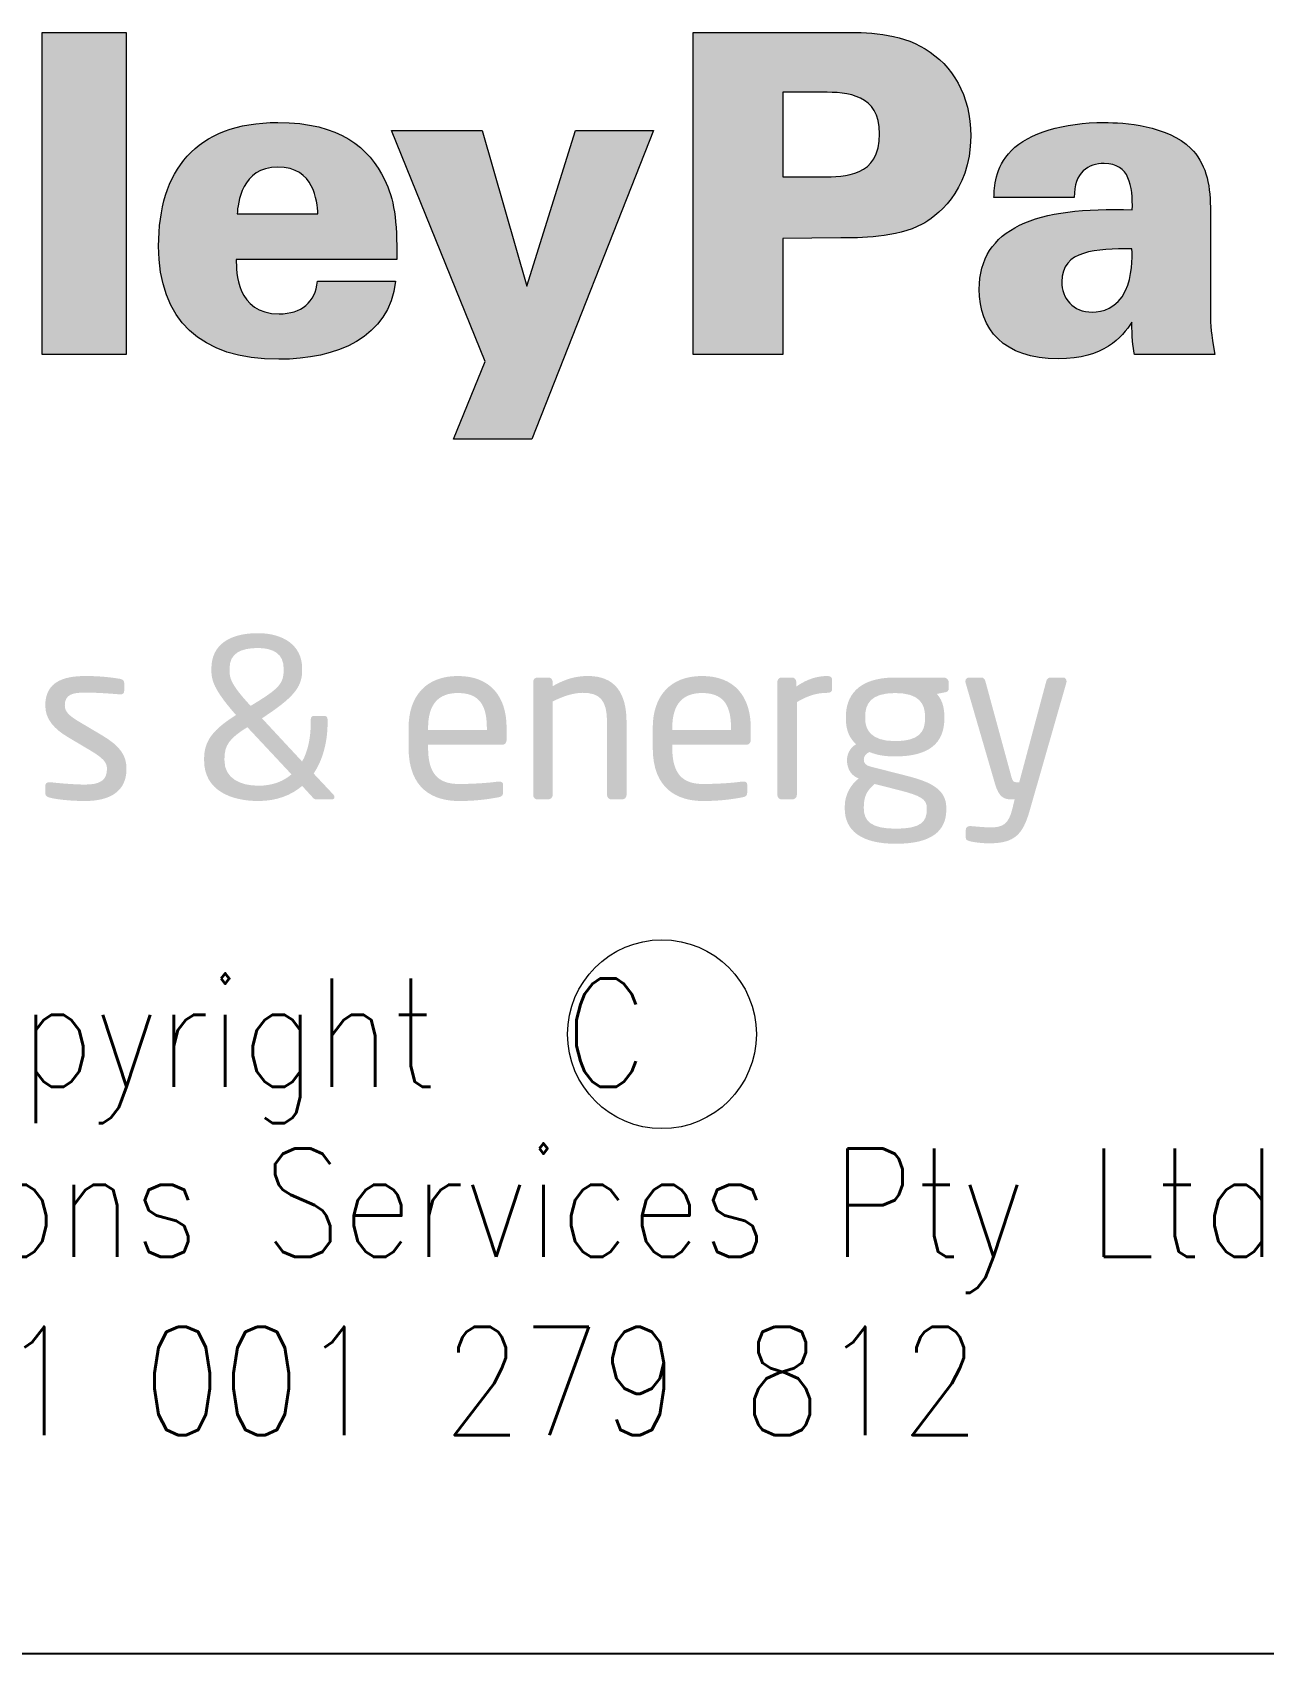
# Model space of a CAD drawing. Header units: millimetres. Extents: x 0 to 810, y -10 to 568.
# Drawn here: x 703.75 to 720.15, y 81 to 102.61 of the extents above; entities that cross this region are included whole.
import ezdxf
from ezdxf.enums import TextEntityAlignment as Align

# ---------------------------------------------------------------- set-up
doc = ezdxf.new("R2010")
doc.units = ezdxf.units.MM
doc.layers.add('DWGLMT', color=6, linetype='Continuous')
doc.styles.add('ROMANS', font='romans.shx', dxfattribs={"height": 0.1})

msp = doc.modelspace()

# ---------------------------------------------------------------- hatches: boundary and pattern name
at = {"linetype": 'Continuous', "lineweight": 0}
for points in [[(703.879, 98.315), (703.879, 102.607), (704.996, 102.607), (704.996, 98.315)], [(709.36, 97.186), (709.782, 98.22), (708.533, 101.299), (709.741, 101.299), (710.335, 99.224), (710.982, 101.299), (712.022, 101.299), (710.4, 97.186)]]:
    msp.add_hatch(color=7, dxfattribs=at).paths.add_polyline_path(points)
h = msp.add_hatch(color=7, dxfattribs=at)
edge = h.paths.add_edge_path()
edge.add_line((712.552, 102.607), (712.552, 98.315))
edge.add_line((712.552, 98.315), (713.746, 98.315))
edge.add_line((713.746, 98.315), (713.746, 99.86))
edge.add_line((713.746, 99.86), (714.519, 99.867))
edge.add_spline(control_points=[(714.519, 99.867), (714.751, 99.867), (715.268, 99.867), (715.601, 100.051), (715.768, 100.14), (716.249, 100.467), (716.249, 101.222), (716.249, 101.781), (716.005, 102.167), (715.642, 102.387), (715.292, 102.607), (714.858, 102.607), (714.525, 102.607)], knot_values=[0, 0, 0, 0, 0.25, 0.25, 0.25, 0.5, 0.5, 0.5, 0.75, 0.75, 0.75, 1, 1, 1, 1], degree=3, periodic=0)
edge.add_line((714.525, 102.607), (712.552, 102.607))
edge = h.paths.add_edge_path(flags=16)
edge.add_line((713.746, 100.681), (713.746, 101.81))
edge.add_line((713.746, 101.81), (714.27, 101.81))
edge.add_spline(control_points=[(714.27, 101.81), (714.615, 101.81), (715.036, 101.781), (715.036, 101.257), (715.036, 100.681), (714.567, 100.681), (714.275, 100.681)], knot_values=[0, 0, 0, 0, 0.5, 0.5, 0.5, 1, 1, 1, 1], degree=3, periodic=0)
edge.add_line((714.275, 100.681), (713.746, 100.681))
h = msp.add_hatch(color=7, dxfattribs=at)
edge = h.paths.add_edge_path()
edge.add_line((706.465, 99.581), (708.605, 99.581))
edge.add_spline(control_points=[(708.605, 99.581), (708.605, 100.104), (708.569, 100.39), (708.439, 100.645), (708.236, 101.067), (707.85, 101.406), (707.018, 101.406), (705.918, 101.406), (705.43, 100.758), (705.43, 99.76), (705.43, 98.773), (705.989, 98.25), (707.03, 98.25), (707.803, 98.25), (708.504, 98.541), (708.587, 99.29)], knot_values=[0, 0, 0, 0, 0.2, 0.2, 0.2, 0.4, 0.4, 0.4, 0.6, 0.6, 0.6, 0.8, 0.8, 0.8, 1, 1, 1, 1], degree=3, periodic=0)
edge.add_line((708.587, 99.29), (707.547, 99.29))
edge.add_spline(control_points=[(707.547, 99.29), (707.517, 99.011), (707.333, 98.856), (707.035, 98.856), (706.465, 98.856), (706.465, 99.421), (706.465, 99.581)], knot_values=[0, 0, 0, 0, 0.5, 0.5, 0.5, 1, 1, 1, 1], degree=3, periodic=0)
edge = h.paths.add_edge_path(flags=16)
edge.add_line((707.553, 100.187), (706.476, 100.187))
edge.add_spline(control_points=[(706.476, 100.187), (706.489, 100.33), (706.53, 100.811), (707.018, 100.811), (707.505, 100.811), (707.541, 100.36), (707.553, 100.187)], knot_values=[0, 0, 0, 0, 0.5, 0.5, 0.5, 1, 1, 1, 1], degree=3, periodic=0)
h = msp.add_hatch(color=7, dxfattribs=at)
edge = h.paths.add_edge_path()
edge.add_line((718.432, 98.315), (719.502, 98.315))
edge.add_spline(control_points=[(719.502, 98.315), (719.449, 98.612), (719.442, 98.672), (719.442, 98.885)], knot_values=[0, 0, 0, 0, 1, 1, 1, 1], degree=3, periodic=0)
edge.add_line((719.442, 98.885), (719.442, 100.277))
edge.add_spline(control_points=[(719.442, 100.277), (719.442, 100.598), (719.371, 100.877), (719.181, 101.061), (718.866, 101.37), (718.295, 101.406), (718.028, 101.406), (717.487, 101.406), (717.022, 101.269), (716.791, 101.032), (716.565, 100.8), (716.565, 100.544), (716.559, 100.407)], knot_values=[0, 0, 0, 0, 0.25, 0.25, 0.25, 0.5, 0.5, 0.5, 0.75, 0.75, 0.75, 1, 1, 1, 1], degree=3, periodic=0)
edge.add_line((716.559, 100.407), (717.629, 100.407))
edge.add_spline(control_points=[(717.629, 100.407), (717.624, 100.746), (717.82, 100.859), (718.028, 100.859), (718.366, 100.859), (718.408, 100.562), (718.402, 100.241)], knot_values=[0, 0, 0, 0, 0.5, 0.5, 0.5, 1, 1, 1, 1], degree=3, periodic=0)
edge.add_spline(control_points=[(718.402, 100.241), (717.118, 100.294), (716.363, 99.997), (716.363, 99.183), (716.363, 98.654), (716.684, 98.256), (717.415, 98.256), (718.028, 98.256), (718.259, 98.541), (718.397, 98.743)], knot_values=[0, 0, 0, 0, 0.333333, 0.333333, 0.333333, 0.666667, 0.666667, 0.666667, 1, 1, 1, 1], degree=3, periodic=0)
edge.add_spline(control_points=[(718.397, 98.743), (718.397, 98.552), (718.408, 98.422), (718.432, 98.315)], knot_values=[0, 0, 0, 0, 1, 1, 1, 1], degree=3, periodic=0)
edge = h.paths.add_edge_path(flags=16)
edge.add_spline(control_points=[(717.463, 99.284), (717.463, 99.712), (717.92, 99.718), (718.397, 99.724)], knot_values=[0, 0, 0, 0, 1, 1, 1, 1], degree=3, periodic=0)
edge.add_spline(control_points=[(718.397, 99.724), (718.402, 99.599), (718.402, 99.355), (718.313, 99.165), (718.201, 98.927), (717.992, 98.879), (717.873, 98.879), (717.606, 98.879), (717.463, 99.064), (717.463, 99.284)], knot_values=[0, 0, 0, 0, 0.333333, 0.333333, 0.333333, 0.666667, 0.666667, 0.666667, 1, 1, 1, 1], degree=3, periodic=0)
h = msp.add_hatch(color=1, dxfattribs=at)
edge = h.paths.add_edge_path()
edge.add_line((706.807, 93.465), (706.89, 93.521))
edge.add_spline(control_points=[(706.89, 93.521), (707.262, 93.772), (707.342, 93.908), (707.342, 94.106)], knot_values=[0, 0, 0, 0, 1, 1, 1, 1], degree=3, periodic=0)
edge.add_line((707.342, 94.106), (707.342, 94.13))
edge.add_spline(control_points=[(707.342, 94.13), (707.342, 94.443), (707.082, 94.6), (706.754, 94.6)], knot_values=[0, 0, 0, 0, 1, 1, 1, 1], degree=3, periodic=0)
edge.add_spline(control_points=[(706.754, 94.6), (706.373, 94.6), (706.133, 94.443), (706.133, 94.13)], knot_values=[0, 0, 0, 0, 1, 1, 1, 1], degree=3, periodic=0)
edge.add_line((706.133, 94.13), (706.133, 94.106))
edge.add_spline(control_points=[(706.133, 94.106), (706.133, 93.976), (706.163, 93.852), (706.44, 93.533)], knot_values=[0, 0, 0, 0, 1, 1, 1, 1], degree=3, periodic=0)
edge.add_line((706.44, 93.533), (706.461, 93.509))
edge.add_spline(control_points=[(706.461, 93.509), (706.163, 93.32), (706.036, 93.172), (706.036, 92.927)], knot_values=[0, 0, 0, 0, 1, 1, 1, 1], degree=3, periodic=0)
edge.add_line((706.036, 92.927), (706.036, 92.904))
edge.add_spline(control_points=[(706.036, 92.904), (706.036, 92.502), (706.399, 92.363), (706.759, 92.363)], knot_values=[0, 0, 0, 0, 1, 1, 1, 1], degree=3, periodic=0)
edge.add_spline(control_points=[(706.759, 92.363), (707.002, 92.363), (707.197, 92.44), (707.342, 92.564)], knot_values=[0, 0, 0, 0, 1, 1, 1, 1], degree=3, periodic=0)
edge.add_line((707.342, 92.564), (707.489, 92.404))
edge.add_spline(control_points=[(707.489, 92.404), (707.501, 92.392), (707.51, 92.384), (707.537, 92.384)], knot_values=[0, 0, 0, 0, 1, 1, 1, 1], degree=3, periodic=0)
edge.add_line((707.537, 92.384), (707.74, 92.384))
edge.add_spline(control_points=[(707.74, 92.384), (707.755, 92.384), (707.773, 92.395), (707.773, 92.416)], knot_values=[0, 0, 0, 0, 1, 1, 1, 1], degree=3, periodic=0)
edge.add_spline(control_points=[(707.773, 92.416), (707.773, 92.425), (707.77, 92.437), (707.758, 92.449)], knot_values=[0, 0, 0, 0, 1, 1, 1, 1], degree=3, periodic=0)
edge.add_line((707.758, 92.449), (707.495, 92.729))
edge.add_spline(control_points=[(707.495, 92.729), (707.619, 92.913), (707.681, 93.152), (707.681, 93.409)], knot_values=[0, 0, 0, 0, 1, 1, 1, 1], degree=3, periodic=0)
edge.add_line((707.681, 93.409), (707.681, 93.45))
edge.add_spline(control_points=[(707.681, 93.45), (707.681, 93.483), (707.664, 93.498), (707.631, 93.498)], knot_values=[0, 0, 0, 0, 1, 1, 1, 1], degree=3, periodic=0)
edge.add_line((707.631, 93.498), (707.504, 93.498))
edge.add_spline(control_points=[(707.504, 93.498), (707.472, 93.498), (707.457, 93.483), (707.457, 93.45)], knot_values=[0, 0, 0, 0, 1, 1, 1, 1], degree=3, periodic=0)
edge.add_line((707.457, 93.45), (707.457, 93.409))
edge.add_spline(control_points=[(707.457, 93.409), (707.457, 93.214), (707.421, 93.031), (707.342, 92.889)], knot_values=[0, 0, 0, 0, 1, 1, 1, 1], degree=3, periodic=0)
edge.add_line((707.342, 92.889), (706.807, 93.465))
edge = h.paths.add_edge_path(flags=16)
edge.add_line((707.096, 94.13), (707.096, 94.106))
edge.add_spline(control_points=[(707.096, 94.106), (707.096, 93.944), (707.043, 93.87), (706.757, 93.693)], knot_values=[0, 0, 0, 0, 1, 1, 1, 1], degree=3, periodic=0)
edge.add_line((706.757, 93.693), (706.656, 93.631))
edge.add_line((706.656, 93.631), (706.626, 93.663))
edge.add_spline(control_points=[(706.626, 93.663), (706.39, 93.923), (706.375, 94.003), (706.375, 94.106)], knot_values=[0, 0, 0, 0, 1, 1, 1, 1], degree=3, periodic=0)
edge.add_line((706.375, 94.106), (706.375, 94.13))
edge.add_spline(control_points=[(706.375, 94.13), (706.375, 94.334), (706.529, 94.402), (706.754, 94.402)], knot_values=[0, 0, 0, 0, 1, 1, 1, 1], degree=3, periodic=0)
edge.add_spline(control_points=[(706.754, 94.402), (706.957, 94.402), (707.096, 94.325), (707.096, 94.13)], knot_values=[0, 0, 0, 0, 1, 1, 1, 1], degree=3, periodic=0)
edge = h.paths.add_edge_path(flags=16)
edge.add_spline(control_points=[(706.307, 92.927), (706.307, 93.108), (706.375, 93.199), (706.612, 93.347)], knot_values=[0, 0, 0, 0, 1, 1, 1, 1], degree=3, periodic=0)
edge.add_line((706.612, 93.347), (707.2, 92.718))
edge.add_spline(control_points=[(707.2, 92.718), (707.093, 92.626), (706.949, 92.567), (706.759, 92.567)], knot_values=[0, 0, 0, 0, 1, 1, 1, 1], degree=3, periodic=0)
edge.add_spline(control_points=[(706.759, 92.567), (706.52, 92.567), (706.307, 92.664), (706.307, 92.904)], knot_values=[0, 0, 0, 0, 1, 1, 1, 1], degree=3, periodic=0)
edge.add_line((706.307, 92.904), (706.307, 92.927))
h = msp.add_hatch(color=1, dxfattribs=at)
edge = h.paths.add_edge_path(flags=16)
edge.add_spline(control_points=[(704.384, 93.412), (704.248, 93.492), (704.18, 93.548), (704.18, 93.636)], knot_values=[0, 0, 0, 0, 1, 1, 1, 1], degree=3, periodic=0)
edge.add_spline(control_points=[(704.18, 93.636), (704.18, 93.787), (704.289, 93.808), (704.455, 93.808)], knot_values=[0, 0, 0, 0, 1, 1, 1, 1], degree=3, periodic=0)
edge.add_spline(control_points=[(704.455, 93.808), (704.62, 93.808), (704.81, 93.793), (704.913, 93.784)], knot_values=[0, 0, 0, 0, 1, 1, 1, 1], degree=3, periodic=0)
edge.add_line((704.913, 93.784), (704.922, 93.784))
edge.add_spline(control_points=[(704.922, 93.784), (704.951, 93.784), (704.972, 93.799), (704.972, 93.834)], knot_values=[0, 0, 0, 0, 1, 1, 1, 1], degree=3, periodic=0)
edge.add_line((704.972, 93.834), (704.972, 93.932))
edge.add_spline(control_points=[(704.972, 93.932), (704.972, 93.964), (704.954, 93.985), (704.916, 93.991)], knot_values=[0, 0, 0, 0, 1, 1, 1, 1], degree=3, periodic=0)
edge.add_spline(control_points=[(704.916, 93.991), (704.777, 94.015), (704.62, 94.029), (704.455, 94.029)], knot_values=[0, 0, 0, 0, 1, 1, 1, 1], degree=3, periodic=0)
edge.add_spline(control_points=[(704.455, 94.029), (704.151, 94.029), (703.92, 93.944), (703.92, 93.636)], knot_values=[0, 0, 0, 0, 1, 1, 1, 1], degree=3, periodic=0)
edge.add_spline(control_points=[(703.92, 93.636), (703.92, 93.45), (704.041, 93.323), (704.222, 93.214)], knot_values=[0, 0, 0, 0, 1, 1, 1, 1], degree=3, periodic=0)
edge.add_line((704.222, 93.214), (704.52, 93.037))
edge.add_spline(control_points=[(704.52, 93.037), (704.688, 92.936), (704.742, 92.88), (704.742, 92.791)], knot_values=[0, 0, 0, 0, 1, 1, 1, 1], degree=3, periodic=0)
edge.add_spline(control_points=[(704.742, 92.791), (704.742, 92.632), (704.641, 92.582), (704.449, 92.582)], knot_values=[0, 0, 0, 0, 1, 1, 1, 1], degree=3, periodic=0)
edge.add_spline(control_points=[(704.449, 92.582), (704.343, 92.582), (704.127, 92.596), (703.985, 92.614)], knot_values=[0, 0, 0, 0, 1, 1, 1, 1], degree=3, periodic=0)
edge.add_line((703.985, 92.614), (703.973, 92.614))
edge.add_spline(control_points=[(703.973, 92.614), (703.944, 92.614), (703.92, 92.596), (703.92, 92.57)], knot_values=[0, 0, 0, 0, 1, 1, 1, 1], degree=3, periodic=0)
edge.add_line((703.92, 92.57), (703.92, 92.466))
edge.add_spline(control_points=[(703.92, 92.466), (703.92, 92.434), (703.944, 92.416), (703.982, 92.407)], knot_values=[0, 0, 0, 0, 1, 1, 1, 1], degree=3, periodic=0)
edge.add_spline(control_points=[(703.982, 92.407), (704.127, 92.372), (704.34, 92.363), (704.449, 92.363)], knot_values=[0, 0, 0, 0, 1, 1, 1, 1], degree=3, periodic=0)
edge.add_spline(control_points=[(704.449, 92.363), (704.78, 92.363), (705.002, 92.49), (705.002, 92.791)], knot_values=[0, 0, 0, 0, 1, 1, 1, 1], degree=3, periodic=0)
edge.add_spline(control_points=[(705.002, 92.791), (705.002, 92.966), (704.922, 93.093), (704.677, 93.238)], knot_values=[0, 0, 0, 0, 1, 1, 1, 1], degree=3, periodic=0)
edge.add_line((704.677, 93.238), (704.384, 93.412))
h = msp.add_hatch(color=1, dxfattribs=at)
edge = h.paths.add_edge_path()
edge.add_line((710.066, 93.178), (710.066, 93.338))
edge.add_spline(control_points=[(710.066, 93.338), (710.066, 93.758), (709.847, 94.029), (709.416, 94.029)], knot_values=[0, 0, 0, 0, 1, 1, 1, 1], degree=3, periodic=0)
edge.add_spline(control_points=[(709.416, 94.029), (708.993, 94.029), (708.76, 93.761), (708.76, 93.338)], knot_values=[0, 0, 0, 0, 1, 1, 1, 1], degree=3, periodic=0)
edge.add_line((708.76, 93.338), (708.76, 93.072))
edge.add_spline(control_points=[(708.76, 93.072), (708.76, 92.522), (709.091, 92.363), (709.431, 92.363)], knot_values=[0, 0, 0, 0, 1, 1, 1, 1], degree=3, periodic=0)
edge.add_spline(control_points=[(709.431, 92.363), (709.628, 92.363), (709.791, 92.381), (709.959, 92.413)], knot_values=[0, 0, 0, 0, 1, 1, 1, 1], degree=3, periodic=0)
edge.add_spline(control_points=[(709.959, 92.413), (710.007, 92.422), (710.019, 92.443), (710.019, 92.481)], knot_values=[0, 0, 0, 0, 1, 1, 1, 1], degree=3, periodic=0)
edge.add_line((710.019, 92.481), (710.019, 92.582))
edge.add_spline(control_points=[(710.019, 92.582), (710.019, 92.611), (709.995, 92.623), (709.971, 92.623)], knot_values=[0, 0, 0, 0, 1, 1, 1, 1], degree=3, periodic=0)
edge.add_line((709.971, 92.623), (709.956, 92.623))
edge.add_spline(control_points=[(709.956, 92.623), (709.82, 92.602), (709.602, 92.59), (709.431, 92.59)], knot_values=[0, 0, 0, 0, 1, 1, 1, 1], degree=3, periodic=0)
edge.add_spline(control_points=[(709.431, 92.59), (709.159, 92.59), (709.02, 92.721), (709.02, 93.072)], knot_values=[0, 0, 0, 0, 1, 1, 1, 1], degree=3, periodic=0)
edge.add_line((709.02, 93.072), (709.02, 93.113))
edge.add_line((709.02, 93.113), (710.01, 93.113))
edge.add_spline(control_points=[(710.01, 93.113), (710.045, 93.113), (710.066, 93.14), (710.066, 93.178)], knot_values=[0, 0, 0, 0, 1, 1, 1, 1], degree=3, periodic=0)
edge = h.paths.add_edge_path(flags=16)
edge.add_line((709.803, 93.338), (709.803, 93.311))
edge.add_line((709.803, 93.311), (709.02, 93.311))
edge.add_line((709.02, 93.311), (709.02, 93.338))
edge.add_spline(control_points=[(709.02, 93.338), (709.02, 93.657), (709.162, 93.802), (709.416, 93.802)], knot_values=[0, 0, 0, 0, 1, 1, 1, 1], degree=3, periodic=0)
edge.add_spline(control_points=[(709.416, 93.802), (709.676, 93.802), (709.803, 93.672), (709.803, 93.338)], knot_values=[0, 0, 0, 0, 1, 1, 1, 1], degree=3, periodic=0)
h = msp.add_hatch(color=1, dxfattribs=at)
edge = h.paths.add_edge_path(flags=16)
edge.add_line((710.68, 92.443), (710.68, 93.69))
edge.add_spline(control_points=[(710.68, 93.69), (710.816, 93.758), (710.955, 93.805), (711.079, 93.805)], knot_values=[0, 0, 0, 0, 1, 1, 1, 1], degree=3, periodic=0)
edge.add_spline(control_points=[(711.079, 93.805), (711.304, 93.805), (711.404, 93.713), (711.404, 93.415)], knot_values=[0, 0, 0, 0, 1, 1, 1, 1], degree=3, periodic=0)
edge.add_line((711.404, 93.415), (711.404, 92.443))
edge.add_spline(control_points=[(711.404, 92.443), (711.404, 92.41), (711.431, 92.384), (711.463, 92.384)], knot_values=[0, 0, 0, 0, 1, 1, 1, 1], degree=3, periodic=0)
edge.add_line((711.463, 92.384), (711.605, 92.384))
edge.add_spline(control_points=[(711.605, 92.384), (711.638, 92.384), (711.664, 92.41), (711.664, 92.443)], knot_values=[0, 0, 0, 0, 1, 1, 1, 1], degree=3, periodic=0)
edge.add_line((711.664, 92.443), (711.664, 93.415))
edge.add_spline(control_points=[(711.664, 93.415), (711.664, 93.808), (711.505, 94.029), (711.15, 94.029)], knot_values=[0, 0, 0, 0, 1, 1, 1, 1], degree=3, periodic=0)
edge.add_spline(control_points=[(711.15, 94.029), (710.976, 94.029), (710.843, 93.985), (710.68, 93.894)], knot_values=[0, 0, 0, 0, 1, 1, 1, 1], degree=3, periodic=0)
edge.add_line((710.68, 93.894), (710.68, 93.95))
edge.add_spline(control_points=[(710.68, 93.95), (710.68, 93.982), (710.657, 94.009), (710.624, 94.009)], knot_values=[0, 0, 0, 0, 1, 1, 1, 1], degree=3, periodic=0)
edge.add_line((710.624, 94.009), (710.476, 94.009))
edge.add_spline(control_points=[(710.476, 94.009), (710.444, 94.009), (710.42, 93.982), (710.42, 93.95)], knot_values=[0, 0, 0, 0, 1, 1, 1, 1], degree=3, periodic=0)
edge.add_line((710.42, 93.95), (710.42, 92.443))
edge.add_spline(control_points=[(710.42, 92.443), (710.42, 92.41), (710.447, 92.384), (710.476, 92.384)], knot_values=[0, 0, 0, 0, 1, 1, 1, 1], degree=3, periodic=0)
edge.add_line((710.476, 92.384), (710.621, 92.384))
edge.add_spline(control_points=[(710.621, 92.384), (710.654, 92.384), (710.68, 92.413), (710.68, 92.443)], knot_values=[0, 0, 0, 0, 1, 1, 1, 1], degree=3, periodic=0)
h = msp.add_hatch(color=1, dxfattribs=at)
edge = h.paths.add_edge_path()
edge.add_line((713.319, 93.178), (713.319, 93.338))
edge.add_spline(control_points=[(713.319, 93.338), (713.319, 93.758), (713.1, 94.029), (712.669, 94.029)], knot_values=[0, 0, 0, 0, 1, 1, 1, 1], degree=3, periodic=0)
edge.add_spline(control_points=[(712.669, 94.029), (712.246, 94.029), (712.013, 93.761), (712.013, 93.338)], knot_values=[0, 0, 0, 0, 1, 1, 1, 1], degree=3, periodic=0)
edge.add_line((712.013, 93.338), (712.013, 93.072))
edge.add_spline(control_points=[(712.013, 93.072), (712.013, 92.522), (712.344, 92.363), (712.684, 92.363)], knot_values=[0, 0, 0, 0, 1, 1, 1, 1], degree=3, periodic=0)
edge.add_spline(control_points=[(712.684, 92.363), (712.881, 92.363), (713.044, 92.381), (713.213, 92.413)], knot_values=[0, 0, 0, 0, 1, 1, 1, 1], degree=3, periodic=0)
edge.add_spline(control_points=[(713.213, 92.413), (713.26, 92.422), (713.272, 92.443), (713.272, 92.481)], knot_values=[0, 0, 0, 0, 1, 1, 1, 1], degree=3, periodic=0)
edge.add_line((713.272, 92.481), (713.272, 92.582))
edge.add_spline(control_points=[(713.272, 92.582), (713.272, 92.611), (713.248, 92.623), (713.224, 92.623)], knot_values=[0, 0, 0, 0, 1, 1, 1, 1], degree=3, periodic=0)
edge.add_line((713.224, 92.623), (713.209, 92.623))
edge.add_spline(control_points=[(713.209, 92.623), (713.074, 92.602), (712.855, 92.59), (712.684, 92.59)], knot_values=[0, 0, 0, 0, 1, 1, 1, 1], degree=3, periodic=0)
edge.add_spline(control_points=[(712.684, 92.59), (712.412, 92.59), (712.273, 92.721), (712.273, 93.072)], knot_values=[0, 0, 0, 0, 1, 1, 1, 1], degree=3, periodic=0)
edge.add_line((712.273, 93.072), (712.273, 93.113))
edge.add_line((712.273, 93.113), (713.263, 93.113))
edge.add_spline(control_points=[(713.263, 93.113), (713.298, 93.113), (713.319, 93.14), (713.319, 93.178)], knot_values=[0, 0, 0, 0, 1, 1, 1, 1], degree=3, periodic=0)
edge = h.paths.add_edge_path(flags=16)
edge.add_spline(control_points=[(712.273, 93.338), (712.273, 93.657), (712.415, 93.802), (712.669, 93.802)], knot_values=[0, 0, 0, 0, 1, 1, 1, 1], degree=3, periodic=0)
edge.add_spline(control_points=[(712.669, 93.802), (712.929, 93.802), (713.056, 93.672), (713.056, 93.338)], knot_values=[0, 0, 0, 0, 1, 1, 1, 1], degree=3, periodic=0)
edge.add_line((713.056, 93.338), (713.056, 93.311))
edge.add_line((713.056, 93.311), (712.273, 93.311))
edge.add_line((712.273, 93.311), (712.273, 93.338))
h = msp.add_hatch(color=1, dxfattribs=at)
edge = h.paths.add_edge_path(flags=16)
edge.add_line((714.403, 93.855), (714.403, 93.976))
edge.add_spline(control_points=[(714.403, 93.976), (714.403, 94.012), (714.382, 94.029), (714.341, 94.029)], knot_values=[0, 0, 0, 0, 1, 1, 1, 1], degree=3, periodic=0)
edge.add_spline(control_points=[(714.341, 94.029), (714.208, 94.029), (714.072, 93.991), (713.925, 93.888)], knot_values=[0, 0, 0, 0, 1, 1, 1, 1], degree=3, periodic=0)
edge.add_line((713.925, 93.888), (713.925, 93.95))
edge.add_spline(control_points=[(713.925, 93.95), (713.925, 93.982), (713.901, 94.009), (713.868, 94.009)], knot_values=[0, 0, 0, 0, 1, 1, 1, 1], degree=3, periodic=0)
edge.add_line((713.868, 94.009), (713.73, 94.009))
edge.add_spline(control_points=[(713.73, 94.009), (713.697, 94.009), (713.673, 93.982), (713.673, 93.95)], knot_values=[0, 0, 0, 0, 1, 1, 1, 1], degree=3, periodic=0)
edge.add_line((713.673, 93.95), (713.673, 92.443))
edge.add_spline(control_points=[(713.673, 92.443), (713.673, 92.41), (713.7, 92.384), (713.73, 92.384)], knot_values=[0, 0, 0, 0, 1, 1, 1, 1], degree=3, periodic=0)
edge.add_line((713.73, 92.384), (713.874, 92.384))
edge.add_spline(control_points=[(713.874, 92.384), (713.907, 92.384), (713.933, 92.413), (713.933, 92.443)], knot_values=[0, 0, 0, 0, 1, 1, 1, 1], degree=3, periodic=0)
edge.add_line((713.933, 92.443), (713.933, 93.681))
edge.add_spline(control_points=[(713.933, 93.681), (714.081, 93.769), (714.205, 93.805), (714.341, 93.805)], knot_values=[0, 0, 0, 0, 1, 1, 1, 1], degree=3, periodic=0)
edge.add_spline(control_points=[(714.341, 93.805), (714.382, 93.805), (714.403, 93.823), (714.403, 93.855)], knot_values=[0, 0, 0, 0, 1, 1, 1, 1], degree=3, periodic=0)
h = msp.add_hatch(color=1, dxfattribs=at)
edge = h.paths.add_edge_path()
edge.add_spline(control_points=[(715.242, 92.957), (715.697, 92.957), (715.898, 93.137), (715.898, 93.462)], knot_values=[0, 0, 0, 0, 1, 1, 1, 1], degree=3, periodic=0)
edge.add_line((715.898, 93.462), (715.898, 93.486))
edge.add_spline(control_points=[(715.898, 93.486), (715.898, 93.645), (715.85, 93.734), (715.797, 93.79)], knot_values=[0, 0, 0, 0, 1, 1, 1, 1], degree=3, periodic=0)
edge.add_line((715.797, 93.79), (715.904, 93.811))
edge.add_spline(control_points=[(715.904, 93.811), (715.936, 93.817), (715.957, 93.828), (715.957, 93.867)], knot_values=[0, 0, 0, 0, 1, 1, 1, 1], degree=3, periodic=0)
edge.add_line((715.957, 93.867), (715.957, 93.944))
edge.add_spline(control_points=[(715.957, 93.944), (715.957, 93.979), (715.924, 94.009), (715.889, 94.009)], knot_values=[0, 0, 0, 0, 1, 1, 1, 1], degree=3, periodic=0)
edge.add_line((715.889, 94.009), (715.242, 94.009))
edge.add_spline(control_points=[(715.242, 94.009), (714.733, 94.009), (714.586, 93.749), (714.586, 93.486)], knot_values=[0, 0, 0, 0, 1, 1, 1, 1], degree=3, periodic=0)
edge.add_line((714.586, 93.486), (714.586, 93.462))
edge.add_spline(control_points=[(714.586, 93.462), (714.586, 93.311), (714.63, 93.205), (714.722, 93.119)], knot_values=[0, 0, 0, 0, 1, 1, 1, 1], degree=3, periodic=0)
edge.add_spline(control_points=[(714.722, 93.119), (714.639, 93.072), (714.601, 92.986), (714.601, 92.907)], knot_values=[0, 0, 0, 0, 1, 1, 1, 1], degree=3, periodic=0)
edge.add_line((714.601, 92.907), (714.601, 92.904))
edge.add_spline(control_points=[(714.601, 92.904), (714.601, 92.812), (714.642, 92.715), (714.736, 92.673)], knot_values=[0, 0, 0, 0, 1, 1, 1, 1], degree=3, periodic=0)
edge.add_line((714.736, 92.673), (714.757, 92.664))
edge.add_spline(control_points=[(714.757, 92.664), (714.66, 92.59), (714.571, 92.454), (714.571, 92.289)], knot_values=[0, 0, 0, 0, 1, 1, 1, 1], degree=3, periodic=0)
edge.add_line((714.571, 92.289), (714.571, 92.263))
edge.add_spline(control_points=[(714.571, 92.263), (714.571, 91.973), (714.784, 91.793), (715.251, 91.793)], knot_values=[0, 0, 0, 0, 1, 1, 1, 1], degree=3, periodic=0)
edge.add_spline(control_points=[(715.251, 91.793), (715.735, 91.793), (715.924, 91.967), (715.924, 92.251)], knot_values=[0, 0, 0, 0, 1, 1, 1, 1], degree=3, periodic=0)
edge.add_line((715.924, 92.251), (715.924, 92.274))
edge.add_spline(control_points=[(715.924, 92.274), (715.924, 92.552), (715.647, 92.635), (715.357, 92.709)], knot_values=[0, 0, 0, 0, 1, 1, 1, 1], degree=3, periodic=0)
edge.add_line((715.357, 92.709), (714.917, 92.821))
edge.add_spline(control_points=[(714.917, 92.821), (714.849, 92.839), (714.825, 92.865), (714.825, 92.916)], knot_values=[0, 0, 0, 0, 1, 1, 1, 1], degree=3, periodic=0)
edge.add_spline(control_points=[(714.825, 92.916), (714.825, 92.96), (714.849, 92.992), (714.899, 93.016)], knot_values=[0, 0, 0, 0, 1, 1, 1, 1], degree=3, periodic=0)
edge.add_spline(control_points=[(714.899, 93.016), (714.985, 92.981), (715.085, 92.957), (715.242, 92.957)], knot_values=[0, 0, 0, 0, 1, 1, 1, 1], degree=3, periodic=0)
edge = h.paths.add_edge_path(flags=16)
edge.add_line((715.641, 93.486), (715.641, 93.462))
edge.add_spline(control_points=[(715.641, 93.462), (715.641, 93.285), (715.561, 93.161), (715.242, 93.161)], knot_values=[0, 0, 0, 0, 1, 1, 1, 1], degree=3, periodic=0)
edge.add_spline(control_points=[(715.242, 93.161), (714.902, 93.161), (714.843, 93.332), (714.843, 93.462)], knot_values=[0, 0, 0, 0, 1, 1, 1, 1], degree=3, periodic=0)
edge.add_line((714.843, 93.462), (714.843, 93.486))
edge.add_spline(control_points=[(714.843, 93.486), (714.843, 93.651), (714.911, 93.802), (715.242, 93.802)], knot_values=[0, 0, 0, 0, 1, 1, 1, 1], degree=3, periodic=0)
edge.add_spline(control_points=[(715.242, 93.802), (715.561, 93.802), (715.641, 93.663), (715.641, 93.486)], knot_values=[0, 0, 0, 0, 1, 1, 1, 1], degree=3, periodic=0)
edge = h.paths.add_edge_path(flags=16)
edge.add_line((714.97, 92.59), (715.304, 92.505))
edge.add_spline(control_points=[(715.304, 92.505), (715.57, 92.437), (715.664, 92.39), (715.664, 92.274)], knot_values=[0, 0, 0, 0, 1, 1, 1, 1], degree=3, periodic=0)
edge.add_line((715.664, 92.274), (715.664, 92.251))
edge.add_spline(control_points=[(715.664, 92.251), (715.664, 92.088), (715.587, 91.994), (715.251, 91.994)], knot_values=[0, 0, 0, 0, 1, 1, 1, 1], degree=3, periodic=0)
edge.add_spline(control_points=[(715.251, 91.994), (714.923, 91.994), (714.825, 92.097), (714.825, 92.263)], knot_values=[0, 0, 0, 0, 1, 1, 1, 1], degree=3, periodic=0)
edge.add_line((714.825, 92.263), (714.825, 92.289))
edge.add_spline(control_points=[(714.825, 92.289), (714.825, 92.443), (714.884, 92.517), (714.97, 92.59)], knot_values=[0, 0, 0, 0, 1, 1, 1, 1], degree=3, periodic=0)
h = msp.add_hatch(color=1, dxfattribs=at)
edge = h.paths.add_edge_path(flags=16)
edge.add_line((717.035, 92.236), (717.523, 93.938))
edge.add_spline(control_points=[(717.523, 93.938), (717.526, 93.944), (717.526, 93.953), (717.526, 93.958)], knot_values=[0, 0, 0, 0, 1, 1, 1, 1], degree=3, periodic=0)
edge.add_spline(control_points=[(717.526, 93.958), (717.526, 93.988), (717.508, 94.009), (717.478, 94.009)], knot_values=[0, 0, 0, 0, 1, 1, 1, 1], degree=3, periodic=0)
edge.add_line((717.478, 94.009), (717.313, 94.009))
edge.add_spline(control_points=[(717.313, 94.009), (717.286, 94.009), (717.263, 93.988), (717.257, 93.964)], knot_values=[0, 0, 0, 0, 1, 1, 1, 1], degree=3, periodic=0)
edge.add_line((717.257, 93.964), (716.896, 92.614))
edge.add_line((716.896, 92.614), (716.849, 92.614))
edge.add_spline(control_points=[(716.849, 92.614), (716.828, 92.614), (716.808, 92.62), (716.793, 92.679)], knot_values=[0, 0, 0, 0, 1, 1, 1, 1], degree=3, periodic=0)
edge.add_line((716.793, 92.679), (716.444, 93.961))
edge.add_spline(control_points=[(716.444, 93.961), (716.438, 93.985), (716.418, 94.009), (716.394, 94.009)], knot_values=[0, 0, 0, 0, 1, 1, 1, 1], degree=3, periodic=0)
edge.add_line((716.394, 94.009), (716.232, 94.009))
edge.add_spline(control_points=[(716.232, 94.009), (716.196, 94.009), (716.178, 93.988), (716.178, 93.958)], knot_values=[0, 0, 0, 0, 1, 1, 1, 1], degree=3, periodic=0)
edge.add_spline(control_points=[(716.178, 93.958), (716.178, 93.953), (716.178, 93.944), (716.181, 93.938)], knot_values=[0, 0, 0, 0, 1, 1, 1, 1], degree=3, periodic=0)
edge.add_line((716.181, 93.938), (716.574, 92.588))
edge.add_spline(control_points=[(716.574, 92.588), (716.627, 92.404), (716.704, 92.384), (716.793, 92.384)], knot_values=[0, 0, 0, 0, 1, 1, 1, 1], degree=3, periodic=0)
edge.add_line((716.793, 92.384), (716.834, 92.384))
edge.add_line((716.834, 92.384), (716.805, 92.263))
edge.add_spline(control_points=[(716.805, 92.263), (716.755, 92.056), (716.681, 92.011), (716.512, 92.011)], knot_values=[0, 0, 0, 0, 1, 1, 1, 1], degree=3, periodic=0)
edge.add_spline(control_points=[(716.512, 92.011), (716.447, 92.011), (716.314, 92.023), (716.249, 92.029)], knot_values=[0, 0, 0, 0, 1, 1, 1, 1], degree=3, periodic=0)
edge.add_line((716.249, 92.029), (716.24, 92.029))
edge.add_spline(control_points=[(716.24, 92.029), (716.208, 92.029), (716.184, 92.014), (716.184, 91.982)], knot_values=[0, 0, 0, 0, 1, 1, 1, 1], degree=3, periodic=0)
edge.add_line((716.184, 91.982), (716.184, 91.872))
edge.add_spline(control_points=[(716.184, 91.872), (716.184, 91.843), (716.211, 91.834), (716.246, 91.825)], knot_values=[0, 0, 0, 0, 1, 1, 1, 1], degree=3, periodic=0)
edge.add_spline(control_points=[(716.246, 91.825), (716.308, 91.81), (716.412, 91.799), (716.495, 91.799)], knot_values=[0, 0, 0, 0, 1, 1, 1, 1], degree=3, periodic=0)
edge.add_spline(control_points=[(716.495, 91.799), (716.834, 91.799), (716.944, 91.917), (717.035, 92.236)], knot_values=[0, 0, 0, 0, 1, 1, 1, 1], degree=3, periodic=0)

# ---------------------------------------------------------------- linework, layer by layer
at = {"color": 7, "linetype": 'Continuous', "lineweight": 0}
for p, q in [((703.879, 102.607), (704.996, 102.607)), ((703.879, 98.315), (703.879, 102.607)), ((704.996, 102.607), (704.996, 98.315)), ((709.782, 98.22), (708.533, 101.299)), ((708.533, 101.299), (709.741, 101.299)), ((709.741, 101.299), (710.335, 99.224)), ((710.335, 99.224), (710.982, 101.299)), ((712.022, 101.299), (710.4, 97.186)), ((710.982, 101.299), (712.022, 101.299)), ((704.996, 98.315), (703.879, 98.315)), ((709.36, 97.186), (709.782, 98.22)), ((710.4, 97.186), (709.36, 97.186))]:
    msp.add_line(p, q, dxfattribs=at)
at = {"color": 7, "linetype": 'Continuous', "lineweight": 13}
msp.add_circle((712.136, 89.255), 1.258, dxfattribs=at)
at = {"color": 7, "linetype": 'Continuous', "lineweight": 0}
for points in [[(712.552, 102.607), (712.552, 102.607), (714.525, 102.607), (714.525, 102.607)], [(712.552, 98.315), (712.552, 98.315), (712.552, 102.607), (712.552, 102.607)], [(714.525, 102.607), (714.858, 102.607), (715.292, 102.607), (715.642, 102.387)], [(714.27, 101.81), (714.27, 101.81), (713.746, 101.81), (713.746, 101.81)], [(713.746, 101.81), (713.746, 101.81), (713.746, 100.681), (713.746, 100.681)], [(716.559, 100.407), (716.565, 100.544), (716.565, 100.8), (716.791, 101.032)], [(719.181, 101.061), (719.371, 100.877), (719.442, 100.598), (719.442, 100.277)], [(708.439, 100.645), (708.569, 100.39), (708.605, 100.104), (708.605, 99.581)], [(713.746, 100.681), (713.746, 100.681), (714.275, 100.681), (714.275, 100.681)], [(717.629, 100.407), (717.629, 100.407), (716.559, 100.407), (716.559, 100.407)], [(719.442, 100.277), (719.442, 100.277), (719.442, 98.885), (719.442, 98.885)], [(706.476, 100.187), (706.476, 100.187), (707.553, 100.187), (707.553, 100.187)], [(715.601, 100.051), (715.268, 99.867), (714.751, 99.867), (714.519, 99.867)], [(714.519, 99.867), (714.519, 99.867), (713.746, 99.86), (713.746, 99.86)], [(713.746, 99.86), (713.746, 99.86), (713.746, 98.315), (713.746, 98.315)], [(718.397, 99.724), (717.92, 99.718), (717.463, 99.712), (717.463, 99.284)], [(718.313, 99.165), (718.402, 99.355), (718.402, 99.599), (718.397, 99.724)], [(708.605, 99.581), (708.605, 99.581), (706.465, 99.581), (706.465, 99.581)], [(707.547, 99.29), (707.547, 99.29), (708.587, 99.29), (708.587, 99.29)], [(718.432, 98.315), (718.408, 98.422), (718.397, 98.552), (718.397, 98.743)], [(719.442, 98.885), (719.442, 98.672), (719.449, 98.612), (719.502, 98.315)], [(713.746, 98.315), (713.746, 98.315), (712.552, 98.315), (712.552, 98.315)], [(719.502, 98.315), (719.502, 98.315), (718.432, 98.315), (718.432, 98.315)]]:
    msp.add_open_spline(points, degree=3, dxfattribs=at)
for points, knots in [([(715.642, 102.387), (716.005, 102.167), (716.249, 101.781), (716.249, 101.222), (716.249, 100.467), (715.768, 100.14), (715.601, 100.051)], [2, 2, 2, 2, 3, 3, 3, 4, 4, 4, 4]), ([(714.275, 100.681), (714.567, 100.681), (715.036, 100.681), (715.036, 101.257), (715.036, 101.781), (714.615, 101.81), (714.27, 101.81)], [1, 1, 1, 1, 2, 2, 2, 3, 3, 3, 3]), ([(708.587, 99.29), (708.504, 98.541), (707.803, 98.25), (707.03, 98.25), (705.989, 98.25), (705.43, 98.773), (705.43, 99.76), (705.43, 100.758), (705.918, 101.406), (707.018, 101.406), (707.85, 101.406), (708.236, 101.067), (708.439, 100.645)], [3, 3, 3, 3, 4, 4, 4, 5, 5, 5, 6, 6, 6, 7, 7, 7, 7]), ([(716.791, 101.032), (717.022, 101.269), (717.487, 101.406), (718.028, 101.406), (718.295, 101.406), (718.866, 101.37), (719.181, 101.061)], [8, 8, 8, 8, 9, 9, 9, 10, 10, 10, 10]), ([(707.553, 100.187), (707.541, 100.36), (707.505, 100.811), (707.018, 100.811), (706.53, 100.811), (706.489, 100.33), (706.476, 100.187)], [0, 0, 0, 0, 1, 1, 1, 2, 2, 2, 2]), ([(718.402, 100.241), (718.408, 100.562), (718.366, 100.859), (718.028, 100.859), (717.82, 100.859), (717.624, 100.746), (717.629, 100.407)], [4, 4, 4, 4, 5, 5, 5, 6, 6, 6, 6]), ([(718.397, 98.743), (718.259, 98.541), (718.028, 98.256), (717.415, 98.256), (716.684, 98.256), (716.363, 98.654), (716.363, 99.183), (716.363, 99.997), (717.118, 100.294), (718.402, 100.241)], [1, 1, 1, 1, 2, 2, 2, 3, 3, 3, 4, 4, 4, 4]), ([(706.465, 99.581), (706.465, 99.421), (706.465, 98.856), (707.035, 98.856), (707.333, 98.856), (707.517, 99.011), (707.547, 99.29)], [0, 0, 0, 0, 1, 1, 1, 2, 2, 2, 2]), ([(717.463, 99.284), (717.463, 99.064), (717.606, 98.879), (717.873, 98.879), (717.992, 98.879), (718.201, 98.927), (718.313, 99.165)], [0, 0, 0, 0, 1, 1, 1, 2, 2, 2, 2])]:
    msp.add_open_spline(points, degree=3, knots=knots, dxfattribs=at)
at = {"layer": 'DWGLMT'}
msp.add_line((670, 81), (805, 81), dxfattribs=at)

# ---------------------------------------------------------------- texts
at = {"color": 7, "linetype": 'Continuous', "lineweight": 13, "style": 'ROMANS', "width": 0.85}
for s, p in [('Copyright  C', (706.712, 89.274)), ('WorleyParsons Services Pty Ltd', (707.296, 87.009)), ('ABN 61 001 279 812', (707.296, 84.634))]:
    msp.add_text(s, height=1.44361, dxfattribs=at).set_placement(p, align=Align.MIDDLE_CENTER)

doc.saveas('drawing.dxf')
